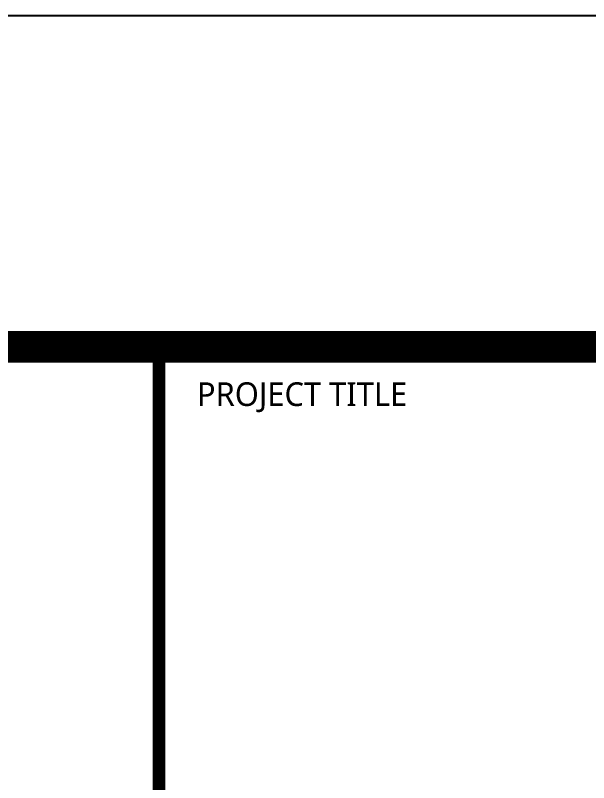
# Model space of a CAD drawing. Header units: millimetres. Extents: x -168200 to 504600, y -244718 to -125918.
# Drawn here: x -23320 to -16059, y -135640 to -125918 of the extents above; entities that cross this region are included whole.
import ezdxf
from ezdxf.enums import TextEntityAlignment as Align

# ---------------------------------------------------------------- set-up
doc = ezdxf.new("R2010")
doc.units = ezdxf.units.MM
doc.layers.add('arch', color=8, linetype='Continuous')
doc.layers.add('XR-FORM-EE$0$XR-SHEET-SHT', color=5, linetype='Continuous')
doc.styles.add('XR-FORM-EE$0$XR-SHEET$0$XREF-Form$0$맑은고딕', font='malgun.ttf')

# ---------------------------------------------------------------- blocks, each defined once
blk = doc.blocks.new('XR-FORM-EE', base_point=(461, 408.4))
at = {"layer": 'XR-FORM-EE$0$XR-SHEET-SHT', "color": 5}
blk.add_lwpolyline([(0, 118800), (168200, 118800), (168200, 0), (0, 0)], close=True, dxfattribs=at)
at = {"layer": 'XR-FORM-EE$0$XR-SHEET-SHT', "color": 5, "const_width": 400}
blk.add_lwpolyline([(9300, 114600), (163900, 114600), (163900, 4200), (9300, 4200)], close=True, dxfattribs=at)
at = {"layer": 'XR-FORM-EE$0$XR-SHEET-SHT', "color": 5, "const_width": 160}
blk.add_lwpolyline([(146700, 114600), (146700, 4200)], dxfattribs=at)
at = {"layer": 'XR-FORM-EE$0$XR-SHEET-SHT', "color": 7, "style": 'XR-FORM-EE$0$XR-SHEET$0$XREF-Form$0$맑은고딕'}
blk.add_text('PROJECT TITLE', height=300, dxfattribs=at).set_placement((147180, 114000), align=Align.MIDDLE_LEFT)

msp = doc.modelspace()

# ---------------------------------------------------------------- block references
at = {"layer": 'arch'}
msp.add_blockref('XR-FORM-EE', (-167739, -244309.3), dxfattribs=at)

doc.saveas('drawing.dxf')
